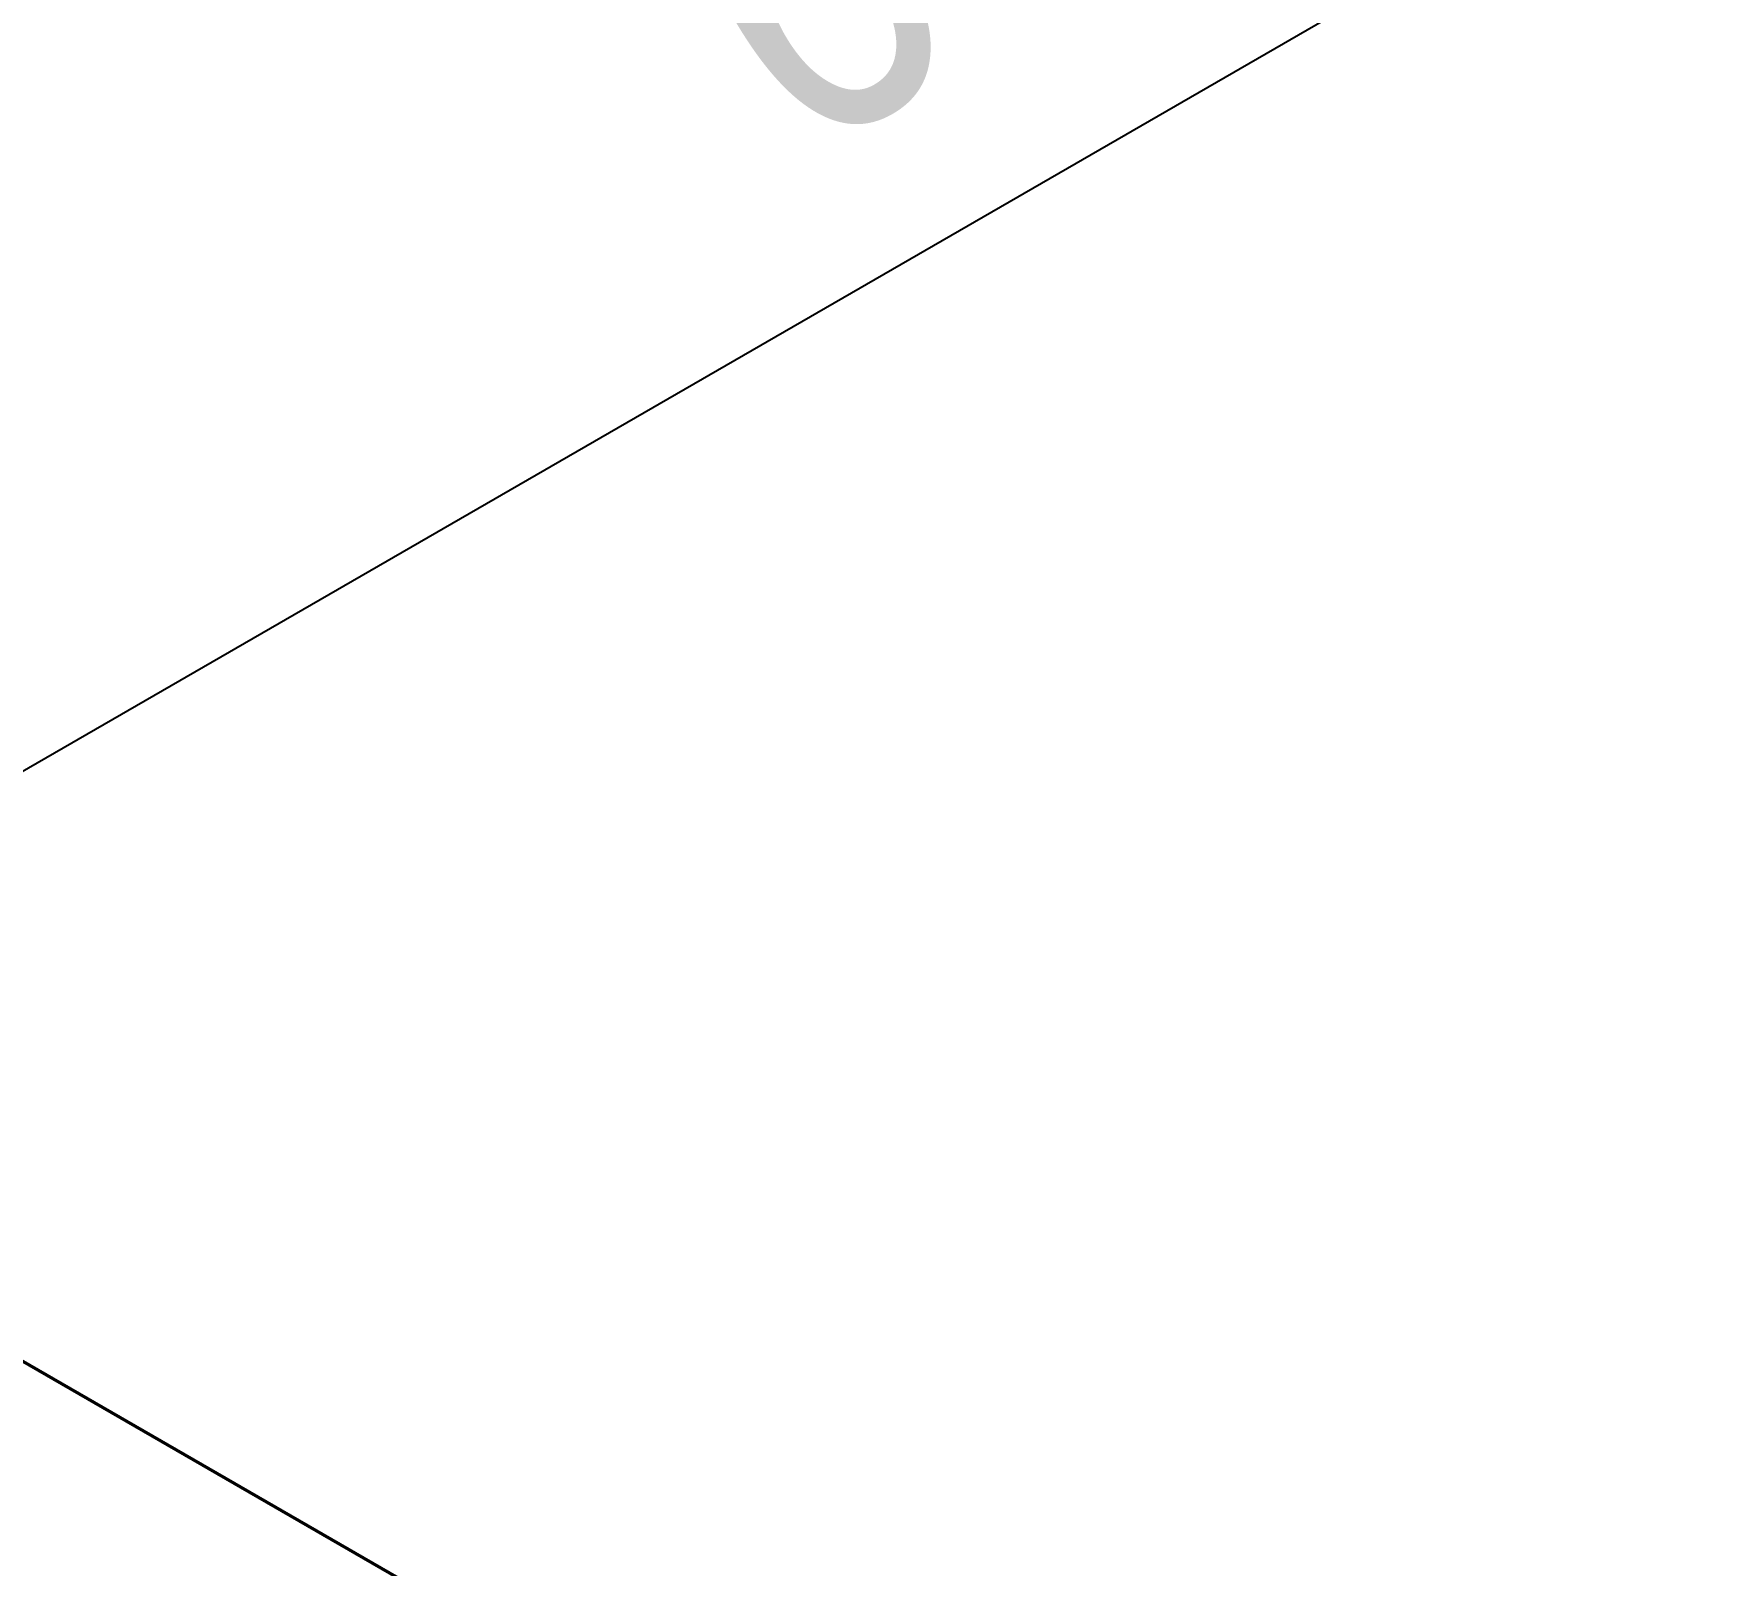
# Model space of a CAD drawing. Header units: millimetres. Extents: x 0 to 594, y 0 to 420.
# Drawn here: x 353.32 to 365.77, y 171.94 to 183.34 of the extents above; entities that cross this region are included whole.
import ezdxf

# ---------------------------------------------------------------- set-up
doc = ezdxf.new("R2010")
doc.units = ezdxf.units.MM
doc.header["$LTSCALE"] = 0.25
doc.layers.add('치수', color=1, linetype='Continuous')
doc.layers.add('파이프 작은 보어', color=30, linetype='Continuous', lineweight=50)
doc.styles.add('AdskIsoMetric', font='arial.ttf', dxfattribs={"width": 0.8, "height": 2.5})
doc.styles.add('AdskIsoMetric-30', font='arial.ttf', dxfattribs={"width": 0.8, "height": 2.5})
doc.styles.add('AdskIsoMetric30', font='arial.ttf', dxfattribs={"width": 0.8, "oblique": 30, "height": 2.5})
doc.dimstyles.new('AdskIsoMetric', dxfattribs={"dimtxt": 2.5, "dimasz": 2.5, "dimexe": 1, "dimexo": 2, "dimgap": 0.8, "dimtad": 1, "dimdec": 0, "dimrnd": 1, "dimzin": 0, "dimdsep": 46, "dimtxsty": 'AdskIsoMetric', "dimcen": 0, "dimclrt": 7, "dimadec": 0, "dimazin": 0, "dimtfac": 1, "dimtdec": 0, "dimtmove": 1, "dimatfit": 3, "dimfxl": 0, "dimfrac": 2, "dimtolj": 1, "dimtzin": 0, "dimarcsym": 0})

# ---------------------------------------------------------------- blocks, each defined once
blk = doc.blocks.new('*D41')
at = {"layer": 'Defpoints', "color": 0}
for p in [(364.241819776872, 199.2083836663735), (377.2322008336906, 191.7083836664636), (336.4396635834703, 183.1568013033147)]:
    blk.add_point(p, dxfattribs=at)
at = {"layer": '치수', "color": 0, "lineweight": -2}
for p, q in [((366.2418197768648, 198.0536831280169), (378.2322008336869, 191.1310333972853)), ((351.5951081497248, 176.9068013034484), (375.0671373242546, 190.45838366642))]:
    blk.add_line(p, q, dxfattribs=at)
at = {"layer": '치수', "color": 0}
for points in [[(374.8588039909141, 190.8192275846594), (375.2754706575952, 190.0975397481807), (377.2322008336906, 191.7083836664636)], [(351.3867748163842, 177.2676452216877), (351.8034414830654, 176.5459573852091), (349.4300446402889, 175.6568013034048)]]:
    blk.add_solid(points, dxfattribs=at)
at = {"layer": '치수', "color": 7, "insert": (361.0648232237309, 184.9910411189576), "char_height": 2.5, "attachment_point": 5, "rotation": 30.00000000115359, "style": 'AdskIsoMetric-30'}
blk.add_mtext('\\A1;6023', dxfattribs=at)
blk = doc.blocks.new('*D42')
at = {"layer": 'Defpoints', "color": 0}
for p in [(336.4396635834703, 183.1568013033147), (323.4492825267577, 175.6568013032215), (364.2418197776071, 167.1052189413517)]:
    blk.add_point(p, dxfattribs=at)
at = {"layer": '치수', "color": 0, "lineweight": -2}
for p, q in [((334.4396635834628, 182.0021007649119), (322.4492825267539, 175.0794510340201)), ((349.0863752114072, 160.8552189412133), (325.6143460362449, 174.4068013032667))]:
    blk.add_line(p, q, dxfattribs=at)
at = {"layer": '치수', "color": 0}
for points in [[(325.8226793695707, 174.7676452215146), (325.406012702919, 174.0459573850188), (323.4492825267577, 175.6568013032215)], [(349.294708544733, 161.2160628594612), (348.8780418780814, 160.4943750229655), (351.2514387208944, 159.6052189412585)]]:
    blk.add_solid(points, dxfattribs=at)
at = {"layer": '치수', "color": 7, "insert": (339.1775718922536, 169.1939510399485), "char_height": 2.5, "attachment_point": 5, "rotation": 330.00000000119616, "style": 'AdskIsoMetric30'}
blk.add_mtext('\\A1;5864', dxfattribs=at)

msp = doc.modelspace()

# ---------------------------------------------------------------- linework, layer by layer
at = {"layer": '파이프 작은 보어'}
msp.add_lwpolyline([(358.9385189186518, 170.1670811197194), (341.7429644424579, 180.0949391249323)], dxfattribs=at)

# ---------------------------------------------------------------- dimensions: what is measured, and where the dimension line sits
at = {"layer": '치수'}
for base, p1, p2, angle, text, override, picture, middle in [((377.2322008336906, 191.7083836664636), (336.4396635834703, 183.1568013033147), (364.241819776872, 199.2083836663735), 30.0000000011536, '6023', {"dimtad": 0, "dimlfac": 187.6059962185034, "dimtxsty": 'AdskIsoMetric-30', "dimse1": 1, "dimse2": 0, "dimsd1": 0, "dimsd2": 0, "dimtmove": 1}, '*D41', (361.0648232237309, 184.9910411189576)), ((323.4492825267577, 175.6568013032215), (364.241819777607, 167.1052189413517), (336.4396635834703, 183.1568013033147), 150.0000000011962, '5864', {"dimtad": 0, "dimlfac": 182.6607828298506, "dimtxsty": 'AdskIsoMetric30', "dimse1": 1, "dimse2": 0, "dimsd1": 0, "dimsd2": 0, "dimtmove": 1}, '*D42', (339.1775718922536, 169.1939510399485))]:
    dim = msp.add_linear_dim(base=base, p1=p1, p2=p2, angle=angle, text=text, dimstyle='AdskIsoMetric', override=override, dxfattribs=at)
    dim.commit()
    dim.dimension.update_dxf_attribs({"geometry": picture, "text_midpoint": middle, "dimtype": 160})

doc.saveas('drawing.dxf')
